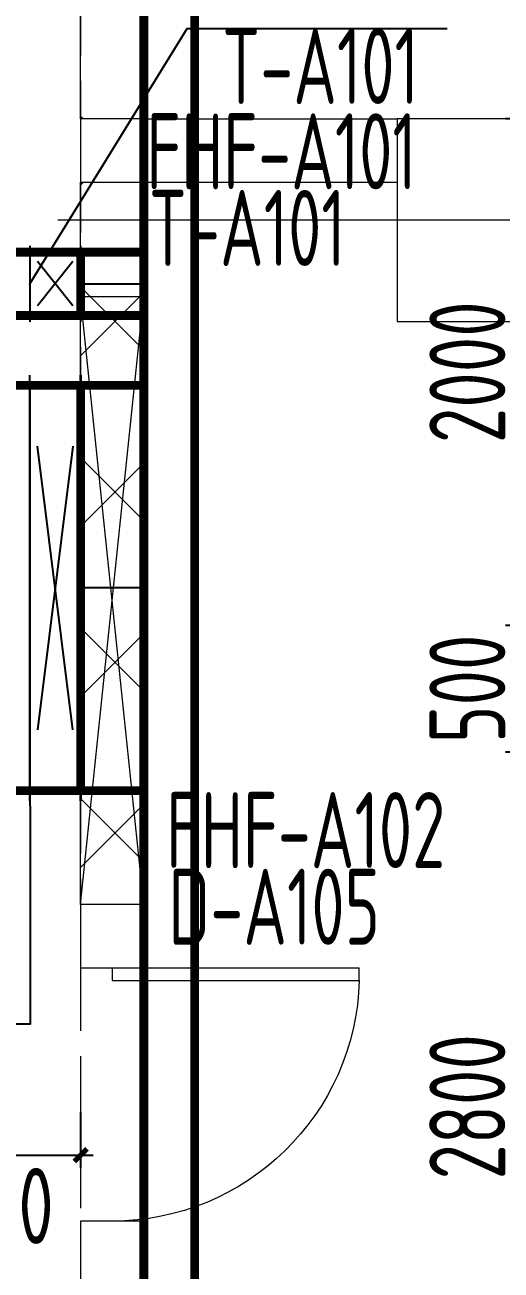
# Model space of a CAD drawing. Extents: x 4 to 13611208, y -605838 to 574722.
# Drawn here: x 13237328 to 13239207, y 190565 to 195480 of the extents above; entities that cross this region are included whole.
import ezdxf

# ---------------------------------------------------------------- set-up
doc = ezdxf.new("R2010")
doc.units = 0
doc.header["$LTSCALE"] = 1000
doc.header["$MEASUREMENT"] = 0
for name, pattern in [('CENTER2', [28.575, 19.05, -3.175, 3.175, -3.175]), ('DASH', [0.35, 0.25, -0.1]), ('DOTE', [2.42, 2, -0.2, 0.02, -0.2])]:
    doc.linetypes.add(name, pattern=pattern)
for name, color, linetype in [('DUCT-D-P标注', 7, 'Continuous'), ('DUCT-K-P标注', 7, 'Continuous'), ('DUCT-K-S中心线', 5, 'CENTER2'), ('DUCT-K-S法兰', 2, 'Continuous'), ('DUCT-K-S管', 40, 'Continuous'), ('DUCT-K-S管端线', 4, 'Continuous'), ('DUCT-K-S阀门', 7, 'Continuous'), ('DUCT-X-P标注', 7, 'Continuous'), ('SDF-标注', 7, 'Continuous'), ('VRV-管线', 70, 'Continuous')]:
    doc.layers.add(name, color=color, linetype=linetype)
doc.layers.add('建筑底图', color=8, linetype='Continuous', lineweight=13)
doc.styles.add('67', font='gbenor.shx', dxfattribs={"width": 0.7, "bigfont": 'hztxt.shx'})
doc.styles.add('du', font='gbenor.shx', dxfattribs={"width": 0.8, "bigfont": 'hztxt.shx'})
doc.dimstyles.new('67', dxfattribs={"dimscale": 100, "dimtxt": 3, "dimasz": 0.5, "dimexe": 0.5, "dimexo": 2, "dimgap": 0.5, "dimtad": 2, "dimdec": 0, "dimrnd": 5, "dimzin": 0, "dimdsep": 46, "dimtxsty": 'du', "dimblk": 'ARCHTICK', "dimcen": 0, "dimdle": 0.5, "dimclrd": 256, "dimclre": 256, "dimclrt": 256, "dimazin": 0, "dimtfac": 1, "dimtdec": 0, "dimtix": 1, "dimtmove": 2, "dimatfit": 3, "dimfxl": 100, "dimtolj": 1, "dimtzin": 0, "dimlwd": -1, "dimlwe": -1, "dimarcsym": 0})
pattern_1 = [(45, (0, 0), (-336.759605, 336.759605), []), (135, (0, 0), (-336.759605, -336.759605), [])]

# ---------------------------------------------------------------- blocks, each defined once
blk = doc.blocks.new('$DorLib2D$00000001')
for p, q in [((0.45, 0.975), (0.5, 0.975)), ((0.45, 0), (0.45, 0.975)), ((0.5, 0), (0.5, 0.975)), ((0.5, 0), (0.45, 0))]:
    blk.add_line(p, q)
at = {"lineweight": 13}
blk.add_arc((0.475, 0), 0.975, 91.4693, 180, dxfattribs=at)
blk = doc.blocks.new('_FZH')
blk.add_lwpolyline([(-0.5, -0.5), (0.5, -0.5), (0.5, 0.5), (-0.5, 0.5)], close=True)
blk = doc.blocks.new('_ArchTick')
at = {"color": 0, "linetype": 'ByBlock', "const_width": 0.4}
blk.add_lwpolyline([(-0.5, -0.5), (0.5, 0.5)], dxfattribs=at)
blk = doc.blocks.new('*D311')
at = {"layer": 'SDF-标注', "transparency": 16777216}
for p, q in [((13239274, 195159.5), (13239274, 193059.5)), ((13239497.4, 195109.5), (13239224, 195109.5)), ((13239497.4, 193109.5), (13239224, 193109.5))]:
    blk.add_line(p, q, dxfattribs=at)
at = {"layer": 'SDF-标注', "transparency": 16777216, "xscale": 50, "yscale": 50, "zscale": 50}
for p, rotation in [((13239274, 195109.5), 90), ((13239274, 193109.5), 270)]:
    blk.add_blockref('_ArchTick', p, dxfattribs=dict(at, rotation=rotation))
at = {"layer": 'SDF-标注', "transparency": 16777216, "insert": (13239074, 194109.5), "char_height": 300, "attachment_point": 5, "rotation": 90, "style": 'du'}
blk.add_mtext('\\A1;2000', dxfattribs=at)
blk = doc.blocks.new('*D324')
at = {"layer": 'SDF-标注', "transparency": 16777216}
for p, q in [((13239274, 192559.5), (13239274, 193159.5)), ((13239497.4, 193109.5), (13239224, 193109.5)), ((13239497.4, 192609.5), (13239224, 192609.5))]:
    blk.add_line(p, q, dxfattribs=at)
at = {"layer": 'SDF-标注', "transparency": 16777216, "xscale": 50, "yscale": 50, "zscale": 50}
for p, rotation in [((13239274, 193109.5), 90), ((13239274, 192609.5), 270)]:
    blk.add_blockref('_ArchTick', p, dxfattribs=dict(at, rotation=rotation))
at = {"layer": 'SDF-标注', "transparency": 16777216, "insert": (13239074, 192859.5), "char_height": 300, "attachment_point": 5, "rotation": 90, "style": 'du'}
blk.add_mtext('\\A1;500', dxfattribs=at)
blk = doc.blocks.new('*D325')
at = {"layer": 'SDF-标注', "transparency": 16777216}
for p, q in [((13239274, 192659.5), (13239274, 189759.5)), ((13239497.4, 192609.5), (13239224, 192609.5)), ((13239447.4, 189809.5), (13239224, 189809.5))]:
    blk.add_line(p, q, dxfattribs=at)
at = {"layer": 'SDF-标注', "transparency": 16777216, "xscale": 50, "yscale": 50, "zscale": 50}
for p, rotation in [((13239274, 192609.5), 90), ((13239274, 189809.5), 270)]:
    blk.add_blockref('_ArchTick', p, dxfattribs=dict(at, rotation=rotation))
at = {"layer": 'SDF-标注', "transparency": 16777216, "insert": (13239074, 191209.5), "char_height": 300, "attachment_point": 5, "rotation": 90, "style": 'du'}
blk.add_mtext('\\A1;2800', dxfattribs=at)
blk = doc.blocks.new('fextfe')
at = {"layer": 'DUCT-X-P标注', "style": '67', "width": 0.75}
blk.add_attdef('FHF-A201', (1930390.6, -201817.9), '', height=300, dxfattribs=at)
blk = doc.blocks.new('fxefd')
at = {"layer": 'DUCT-X-P标注', "style": '67', "width": 0.75}
blk.add_attdef('6', (1912203.7, -208651.9), '', height=300, dxfattribs=at)
blk = doc.blocks.new('*D920')
at = {"layer": 'DUCT-K-P标注', "transparency": 16777216}
for p, q in [((13236898.7, 191189), (13236898.7, 190968.5)), ((13237547.4, 191189), (13237547.4, 190968.5)), ((13236848.7, 191018.5), (13237597.4, 191018.5))]:
    blk.add_line(p, q, dxfattribs=at)
at = {"layer": 'DUCT-K-P标注', "transparency": 16777216, "xscale": 50, "yscale": 50, "zscale": 50, "rotation": 180}
blk.add_blockref('_ArchTick', (13236898.7, 191018.5), dxfattribs=at)
at = {"layer": 'DUCT-K-P标注', "transparency": 16777216, "xscale": 50, "yscale": 50, "zscale": 50}
blk.add_blockref('_ArchTick', (13237547.4, 191018.5), dxfattribs=at)
at = {"layer": 'DUCT-K-P标注', "transparency": 16777216, "insert": (13237223, 190818.5), "char_height": 300, "attachment_point": 5, "style": 'du'}
blk.add_mtext('\\A1;650', dxfattribs=at)

msp = doc.modelspace()

# ---------------------------------------------------------------- hatches: boundary and pattern name
at = {"layer": '建筑底图'}
h = msp.add_hatch(dxfattribs=at)
h.set_pattern_fill('ANSI37', color=8, scale=300, style=0)
h.set_pattern_definition(pattern_1)
h.paths.add_polyline_path([(13237797.4, 198284.5), (13237547.4, 198284.5), (13237547.4, 195109.5), (13237797.4, 195109.5)])
h = msp.add_hatch(dxfattribs=at)
h.set_pattern_fill('ANSI37', color=8, scale=300, style=0)
h.set_pattern_definition(pattern_1)
h.paths.add_polyline_path([(13237797.4, 194859.5), (13237547.4, 194859.5), (13237547.4, 192008.4), (13237797.4, 192008.4)])

# ---------------------------------------------------------------- linework, layer by layer
at = {"layer": 'DUCT-D-P标注', "const_width": 35}
msp.add_lwpolyline([(13248747.4, 201709.5), (13243797.4, 201709.5), (13243797.4, 201609.5), (13237797.4, 201609.5), (13237797.4, 186509.5), (13244997.4, 186509.5), (13244997.4, 187934.5), (13248747.4, 187934.5), (13248747.4, 201709.5)], dxfattribs=at)
at = {"layer": 'DUCT-K-P标注', "const_width": 35}
msp.add_lwpolyline([(13248747.4, 201709.5), (13243797.4, 201709.5), (13243797.4, 201609.5), (13237797.4, 201609.5), (13237797.4, 186509.5), (13244997.4, 186509.5), (13244997.4, 187934.5), (13248747.4, 187934.5), (13248747.4, 201709.5)], dxfattribs=at)
at = {"layer": 'DUCT-K-P标注'}
for points, elevation in [([(13237346.9, 194458.5), (13237968.2, 195465.9), (13238994.7, 195465.9)], 500), ([(13237347.5, 193257.8), (13237347.9, 191535.6), (13236268.6, 191535.6)], 3885)]:
    msp.add_lwpolyline(points, dxfattribs=dict(at, elevation=elevation))
at = {"layer": 'DUCT-K-S中心线'}
for p, q in [((13237547.6, 194458.5), (13237797.4, 194458.5)), ((13237797.4, 193257.8), (13237547.6, 193257.8))]:
    msp.add_line(p, q, dxfattribs=at)
at = {"layer": 'DUCT-K-S法兰'}
for p, q in [((13237347.3, 194608.5), (13237347.3, 194308.5)), ((13237547.5, 194608.5), (13237547.5, 194308.5)), ((13237547.3, 194333.5), (13237547.3, 194583.5)), ((13237347.3, 192417.8), (13237347.3, 194097.8)), ((13237547.5, 192417.8), (13237547.5, 194097.8)), ((13237548, 194097.8), (13237548, 192417.8))]:
    msp.add_line(p, q, dxfattribs=at)
at = {"layer": 'DUCT-K-S法兰', "color": 18, "true_color": 0x000000}
for p in [(13237347.2, 194458.5, 500), (13237347.4, 194458.5, 500), (13237547.2, 194458.5, 500), (13237547.4, 194458.5, 500), (13237547.4, 194458.5, 500), (13237547.6, 194458.5, 500), (13237347.2, 193257.8, 800), (13237347.4, 193257.8, 800), (13237547.4, 193257.8, 800), (13237547.6, 193257.8, 800), (13237547.9, 193257.8, 900), (13237548.1, 193257.8, 900)]:
    msp.add_point(p, dxfattribs=at)
at = {"layer": 'DUCT-K-S管', "const_width": 35}
for points in [[(13237147.2, 194583.5), (13237347.2, 194583.5)], [(13237347.4, 194583.5), (13237547.4, 194583.5)], [(13237797.4, 194583.5), (13237547.6, 194583.5)], [(13237547.6, 194583.5), (13237547.6, 194333.5)], [(13237797.4, 194333.5), (13237797.4, 194583.5)], [(13237347.2, 194333.5), (13237147.2, 194333.5)], [(13237547.4, 194333.5), (13237347.4, 194333.5)], [(13237547.6, 194333.5), (13237797.4, 194333.5)], [(13237147.2, 194057.8), (13237347.2, 194057.8)], [(13237347.4, 194057.8), (13237547.4, 194057.8)], [(13237797.4, 194057.8), (13237547.6, 194057.8)], [(13237547.6, 194057.8), (13237547.6, 192457.8)], [(13237797.4, 192457.8), (13237797.4, 194057.8)], [(13237347.2, 192457.8), (13237147.2, 192457.8)], [(13237547.4, 192457.8), (13237347.4, 192457.8)], [(13237547.6, 192457.8), (13237797.4, 192457.8)]]:
    msp.add_lwpolyline(points, dxfattribs=at)
at = {"layer": 'DUCT-K-S管端线'}
for p, q in [((13237347.2, 194583.5), (13237347.2, 194333.5)), ((13237347.4, 194583.5), (13237347.4, 194333.5)), ((13237547.4, 194583.5), (13237547.4, 194333.5)), ((13237347.2, 194057.8), (13237347.2, 192457.8)), ((13237347.4, 194057.8), (13237347.4, 192457.8)), ((13237547.4, 194057.8), (13237547.4, 192457.8))]:
    msp.add_line(p, q, dxfattribs=at)
at = {"layer": 'DUCT-K-S阀门'}
for p, q in [((13237517.4, 194371), (13237377.3, 194546)), ((13237517.4, 194546), (13237377.4, 194371)), ((13237517.4, 192698), (13237377.3, 193817.6)), ((13237517.4, 193817.8), (13237377.4, 192697.8))]:
    msp.add_line(p, q, dxfattribs=at)
at = {"layer": 'DUCT-X-P标注', "const_width": 20}
msp.add_lwpolyline([(13248747.4, 201709.5), (13243797.4, 201709.5), (13243797.4, 201609.5), (13237797.4, 201609.5), (13237797.4, 186509.5), (13244997.4, 186509.5), (13244997.4, 187934.5), (13248747.4, 187934.5), (13248747.4, 201709.5)], dxfattribs=at)
at = {"layer": 'VRV-管线', "linetype": 'Continuous', "const_width": 35}
msp.add_lwpolyline([(13237997.4, 185859.5), (13237997.4, 206559.5)], dxfattribs=at)
at = {"layer": '建筑底图', "color": 8}
for p, q in [((13237547.4, 195109.5), (13237547.4, 198284.5)), ((13237797.4, 195109.5), (13237797.4, 198284.5)), ((13237797.4, 195109.5), (13238797.4, 195109.5)), ((13237547.4, 192008.4), (13237547.4, 194859.5)), ((13237797.4, 194859.5), (13238797.4, 194859.5)), ((13237797.4, 192008.4), (13237797.4, 194859.5))]:
    msp.add_line(p, q, dxfattribs=at)
at = {"layer": '建筑底图', "color": 8, "linetype": 'DOTE'}
msp.add_line((13474197.4, 194709.5), (13119297.4, 194709.5), dxfattribs=at)
at = {"layer": '建筑底图', "color": 8, "linetype": 'DASH'}
msp.add_lwpolyline([(13237997.4, 201909.5), (13237547.4, 201909.5), (13237547.4, 186259.5), (13245247.4, 186259.5), (13245247.4, 187684.5), (13248997.4, 187684.5), (13248997.4, 201959.5), (13243547.4, 201959.5), (13243547.4, 201909.5), (13237547.4, 201909.5)], close=True, dxfattribs=at)
at = {"layer": '建筑底图', "color": 8}
msp.add_lwpolyline([(13237547.4, 194408.1), (13237797.4, 194408.1), (13237797.4, 192008.4), (13237547.4, 192008.4)], close=True, dxfattribs=at)
for points in [[(13237547.4, 192008.4), (13237797.4, 194408.1)], [(13237797.4, 192008.4), (13237547.4, 194408.1)]]:
    msp.add_lwpolyline(points, dxfattribs=at)

# ---------------------------------------------------------------- block references
at = {"layer": 'DUCT-K-P标注'}
for name, p, values in [('fextfe', (11307416.4, 396649.3, 7948), {'FHF-A201': 'FHF-A101'}), ('fextfe', (11307416.4, 396649.3, 7948), {'FHF-A201': 'FHF-A101'}), ('fxefd', (11325612.7, 403180.8, 3748), {'6': 'T-A101'}), ('fxefd', (11325612.7, 403180.8, 3748), {'6': 'T-A101'}), ('fextfe', (11307494.1, 393969.9, 4200), {'FHF-A201': 'FHF-A102'}), ('fextfe', (11307494.1, 393969.9, 4200), {'FHF-A201': 'FHF-A102'}), ('fxefd', (11325690.4, 400501.3), {'6': 'D-A105'}), ('fxefd', (11325690.4, 400501.3), {'6': 'D-A105'})]:
    msp.add_blockref(name, p, dxfattribs=at).add_auto_attribs(values)
at = {"layer": '建筑底图', "color": 8}
for p, xscale, yscale, zscale in [((13237672.4, 194984.5), 250.0000016614795, 250.0000000636792, 250.0000000636792), ((13237672.4, 191883.4), 250, 250, 250), ((13237672.4, 190633.4), 250, 250, 250)]:
    msp.add_blockref('_FZH', p, dxfattribs=dict(at, xscale=xscale, yscale=yscale, zscale=zscale))
for name, p, xscale, yscale, zscale, rotation in [('_FZH', (13239397.4, 194709.5), 800, 1200, 1200, 270), ('$DorLib2D$00000001', (13237672.4, 191258.4), 1000, -1000, 1000, 90)]:
    msp.add_blockref(name, p, dxfattribs=dict(at, xscale=xscale, yscale=yscale, zscale=zscale, rotation=rotation))

# ---------------------------------------------------------------- texts
at = {"layer": 'DUCT-K-P标注', "style": '67', "width": 0.75}
msp.add_text('T-A101', height=300, dxfattribs=at).set_placement((13238105.5, 195168.3, -3248))

# ---------------------------------------------------------------- dimensions: what is measured, and where the dimension line sits
at = {"layer": 'DUCT-K-P标注'}
dim = msp.add_linear_dim(base=(13237547.4, 191018.5), p1=(13236898.7, 191389), p2=(13237547.4, 191389), dimstyle='67', dxfattribs=at)
dim.commit()
dim.dimension.update_dxf_attribs({"geometry": '*D920', "text_midpoint": (13237223, 190818.5)})
at = {"layer": 'SDF-标注'}
for base, p1, p2, picture, middle in [((13239274, 193109.5), (13239697.4, 195109.5), (13239697.4, 193109.5), '*D311', (13239074, 194109.5)), ((13239274, 193109.5), (13239697.4, 192609.5), (13239697.4, 193109.5), '*D324', (13239074, 192859.5)), ((13239274, 189809.5), (13239697.4, 192609.5), (13239647.4, 189809.5), '*D325', (13239074, 191209.5))]:
    dim = msp.add_linear_dim(base=base, p1=p1, p2=p2, angle=90, dimstyle='67', dxfattribs=at)
    dim.commit()
    dim.dimension.update_dxf_attribs({"geometry": picture, "text_midpoint": middle})

doc.saveas('drawing.dxf')
